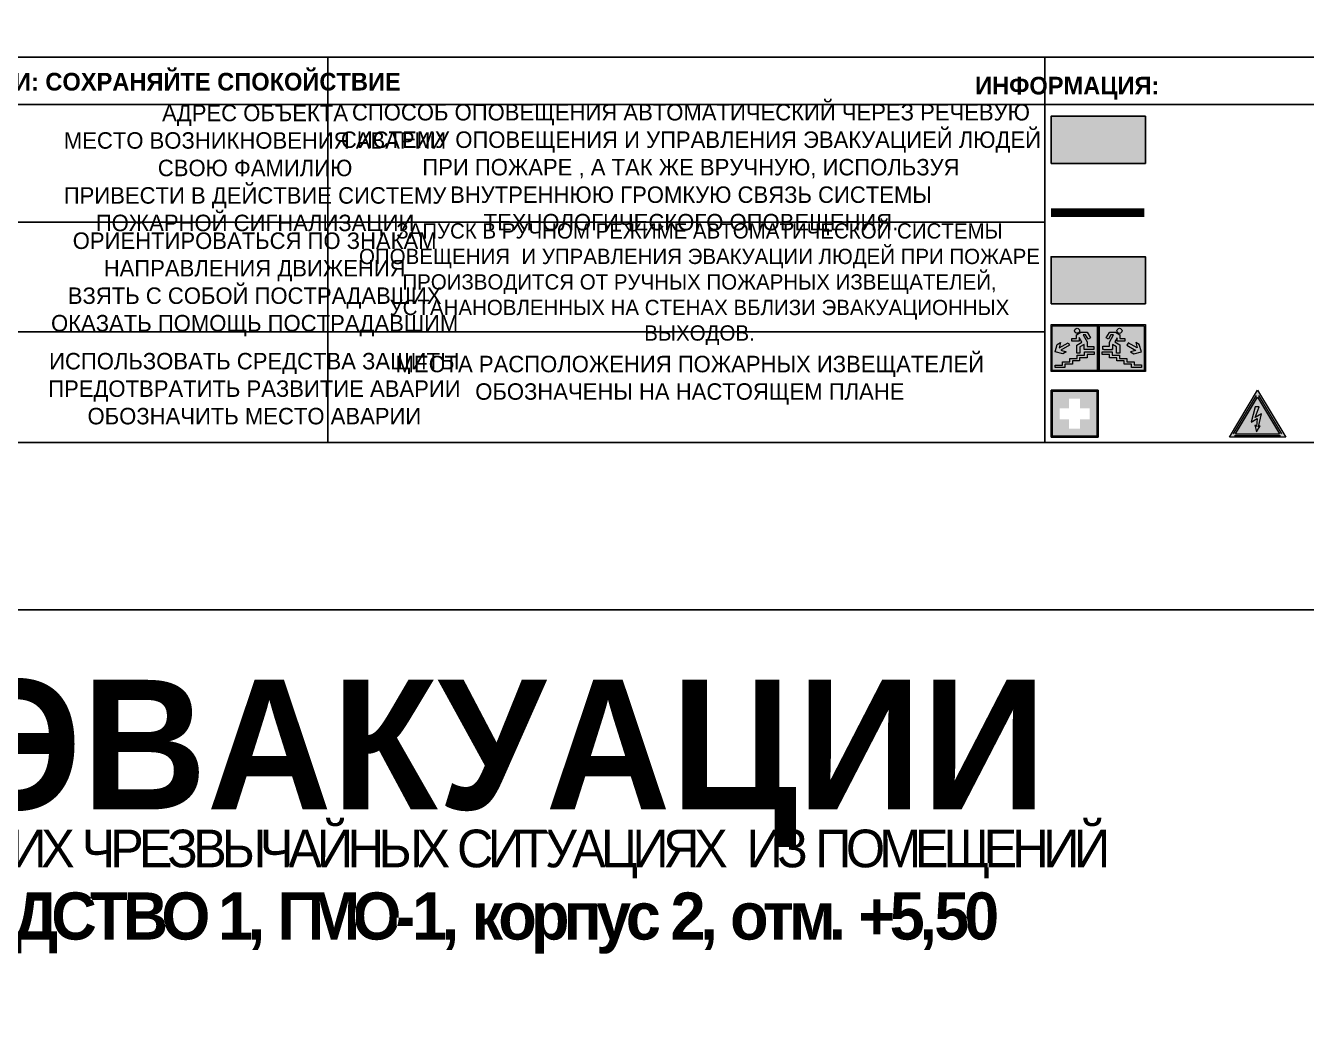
# Model space of a CAD drawing. Header units: millimetres. Extents: x 13810 to 67229, y 12374 to 21950.
# Drawn here: x 39020 to 39237.4, y 14875.9 to 15043.3 of the extents above; entities that cross this region are included whole.
import ezdxf

# ---------------------------------------------------------------- set-up
doc = ezdxf.new("R2010")
doc.units = ezdxf.units.MM
doc.layers.add('План_Штампы', color=7, linetype='Continuous')
doc.styles.add('обычный', font='arial.ttf')

# ---------------------------------------------------------------- blocks, each defined once
blk = doc.blocks.new('A$C3E6D3DDE')
at = {"lineweight": 5}
h = blk.add_hatch(color=40, dxfattribs=at)
h.paths.add_polyline_path([(24.1, 1.45), (16.46, -11.35), (31.74, -11.35)])
h.paths.add_polyline_path([(24.09, -0.46), (30.03, -10.41), (18.14, -10.41)], flags=16)
h.paths.add_polyline_path([(24.54, -3.08), (23.41, -6.02), (25.13, -5.01), (24.33, -8.5), (24.82, -8.27), (23.79, -9.86), (23.4, -8.04), (23.8, -8.43), (24.04, -6.29), (22.39, -7.25), (23.44, -3.08)], flags=0)
h = blk.add_hatch(color=256, dxfattribs=at)
h.paths.add_polyline_path([(24.37, 0.03, 0.567511), (23.82, 0.03), (17.59, -10.4, 0.582454), (17.86, -10.88), (30.32, -10.88, 0.582149), (30.6, -10.4)])
h.paths.add_polyline_path([(24.09, -0.46), (18.14, -10.41), (30.03, -10.41)], flags=16)
h.paths.add_polyline_path([(24.54, -3.08), (23.41, -6.02), (25.13, -5.01), (24.33, -8.5), (24.82, -8.27), (23.79, -9.86), (23.4, -8.04), (23.8, -8.43), (24.04, -6.29), (22.39, -7.25), (23.44, -3.08)], flags=0)
h = blk.add_hatch(color=40, dxfattribs=at)
h.paths.add_polyline_path([(24.09, -0.46), (18.14, -10.41), (30.03, -10.41)])
h.paths.add_polyline_path([(24.82, -8.27), (23.79, -9.86), (23.4, -8.04), (23.8, -8.43), (24.04, -6.29), (22.39, -7.25), (23.44, -3.08), (24.54, -3.08), (23.41, -6.02), (25.13, -5.01), (24.33, -8.5)], flags=16)
at = {"color": 40, "lineweight": 5}
for p, q in [((16.46, -11.35), (24.1, 1.45)), ((24.1, 1.45), (31.74, -11.35))]:
    blk.add_line(p, q, dxfattribs=at)
at = {"lineweight": 5}
for p, q in [((17.59, -10.4), (23.82, 0.03)), ((24.37, 0.03), (30.6, -10.4)), ((18.14, -10.41), (24.09, -0.46)), ((23.44, -3.08), (22.39, -7.25)), ((23.41, -6.02), (24.54, -3.08)), ((24.54, -3.08), (23.44, -3.08)), ((24.09, -0.46), (30.03, -10.41)), ((22.39, -7.25), (24.04, -6.29)), ((25.13, -5.01), (23.41, -6.02)), ((24.04, -6.29), (23.8, -8.43)), ((24.33, -8.5), (25.13, -5.01)), ((18.14, -10.41), (30.03, -10.41)), ((23.8, -8.43), (23.4, -8.04)), ((23.4, -8.04), (23.79, -9.86)), ((23.79, -9.86), (24.82, -8.27)), ((24.82, -8.27), (24.33, -8.5)), ((17.86, -10.88), (30.32, -10.88))]:
    blk.add_line(p, q, dxfattribs=at)
at = {"color": 50, "lineweight": 5}
blk.add_line((31.74, -11.35), (16.46, -11.35), dxfattribs=at)
blk = doc.blocks.new('A$C7B4425F7')
at = {"true_color": 0xffffff}
blk.add_hatch(color=7, dxfattribs=at).paths.add_polyline_path([(0, 0), (-16, 0), (-16, -8), (0, -8)])
h = blk.add_hatch(color=126)
h.paths.add_polyline_path([(-0.2, -0.2), (-15.8, -0.2), (-15.8, -7.8), (-0.2, -7.8)])
h.paths.add_polyline_path([(-11.76, -2.03), (-11.76, -3.66), (-11.17, -3.66, -0.568275), (-11.17, -6.18), (-12.58, -6.18), (-12.58, -2.03)], flags=16)
h.paths.add_polyline_path([(-13.33, -4.12, -0.495768), (-13.59, -6.18), (-15.03, -6.18), (-15.03, -2.03), (-13.59, -2.03, -0.487973)], flags=16)
h.paths.add_polyline_path([(-10.25, -2.03), (-9.48, -2.03), (-9.48, -6.18), (-10.25, -6.18)], flags=16)
h.paths.add_polyline_path([(-13.84, -3.69), (-14.24, -3.69), (-14.24, -3.03), (-13.9, -3.03, -0.692621)], flags=0)
h.paths.add_polyline_path([(-9.15, -2.03), (-8.4, -2.03), (-8.04, -3.07), (-7.68, -2.03), (-6.93, -2.03), (-7.64, -4.1), (-6.93, -6.18), (-7.68, -6.18), (-8.04, -5.14), (-8.4, -6.18), (-9.15, -6.18), (-8.44, -4.1)], flags=16)
h.paths.add_polyline_path([(-11.76, -4.46), (-11.42, -4.46, -0.692621), (-11.36, -5.12), (-11.76, -5.12)], flags=0)
h.paths.add_polyline_path([(-13.9, -5.2), (-14.24, -5.2), (-14.24, -4.55), (-13.84, -4.55, -0.708038)], flags=0)
edge = h.paths.add_edge_path(flags=16)
edge.add_ellipse((-5.51, -4.08), major_axis=(0, 2.05), ratio=0.586184, start_angle=0, end_angle=360)
edge = h.paths.add_edge_path(flags=0)
edge.add_ellipse((-5.51, -4.08), major_axis=(0, 1.14), ratio=0.454828, start_angle=0, end_angle=360)
h.paths.add_polyline_path([(-4.13, -4.96, 0.377264), (-3.48, -4.52, 0.0555), (-3.16, -2.03), (-1.66, -2.03), (-1.66, -4.96), (-0.96, -4.96), (-0.96, -7.01), (-1.75, -7.01), (-1.75, -6.18), (-3.3, -6.18), (-3.3, -7.02), (-4.13, -7.02)], flags=16)
h.paths.add_polyline_path([(-2.73, -2.91), (-2.28, -2.91), (-2.28, -4.96), (-3.05, -4.96, 0.079136)], flags=0)
at = {"color": 126}
blk.add_lwpolyline([(-16, -8), (0, -8), (0, 0), (-16, 0)], close=True, dxfattribs=at)
blk = doc.blocks.new('A$C18900ED3')
h = blk.add_hatch(color=126)
h.paths.add_polyline_path([(-0.18, -0.18), (-7.02, -0.18), (-7.02, -7.02), (-0.18, -7.02)])
h.paths.add_polyline_path([(-5.89, -4.46), (-5.89, -2.77), (-4.46, -2.77), (-4.46, -1.31), (-2.77, -1.31), (-2.77, -2.77), (-1.33, -2.77), (-1.33, -4.46), (-2.77, -4.46), (-2.77, -5.89), (-4.46, -5.89), (-4.46, -4.46)], flags=16)
at = {"color": 126}
for p, q in [((-7.2, 0), (-7.2, -7.2)), ((0, 0), (-7.2, 0)), ((0, -7.2), (0, 0)), ((-7.02, -7.02), (-7.02, -0.18)), ((-7.02, -0.18), (-0.18, -0.18)), ((-0.18, -0.18), (-0.18, -7.02)), ((-7.2, -7.2), (0, -7.2)), ((-0.18, -7.02), (-7.02, -7.02))]:
    blk.add_line(p, q, dxfattribs=at)
blk = doc.blocks.new('вниз 3')
at = {"lineweight": 0, "true_color": 0xffffff}
h = blk.add_hatch(color=7, dxfattribs=at)
h.dxf.hatch_style = 1
h.paths.add_polyline_path([(40997.5, -4475.69), (40997.25, -4475.28), (40995.76, -4476.15), (40995.97, -4475.23), (40995.39, -4475.56), (40995.05, -4476.83), (40996.33, -4477.17), (40996.91, -4476.83), (40996, -4476.55)], flags=0)
h.paths.add_polyline_path([(40999.81, -4473.95), (41000.22, -4473.95), (41000.64, -4474.67), (41001.03, -4474.43), (41000.46, -4473.49), (41000.42, -4473.49), (40999.43, -4473.49), (40998.68, -4473.92), (40998.68, -4474.57), (40997.88, -4474.57), (40997.88, -4475), (40999.14, -4475), (40999.14, -4474.43), (40999.14, -4474.38), (40999.59, -4475.15), (40998.72, -4475.67), (40998.72, -4477.06), (40999.24, -4477.06), (40999.24, -4475.96), (40999.95, -4475.56), (40999.95, -4476.43), (41001.61, -4476.43), (41001.61, -4475.88), (41000.47, -4475.88), (41000.47, -4475.12)], flags=0)
h.paths.add_polyline_path([(40999.2, -4473.24, 1), (40998.35, -4473.24, 1)], flags=0)
h.paths.add_polyline_path([(41000.46, -4477.26), (41001.69, -4477.26), (41001.69, -4476.84), (41000.03, -4476.84), (41000.03, -4477.39), (40998.78, -4477.39), (40998.78, -4477.95), (40997.53, -4477.95), (40997.53, -4478.5), (40996.29, -4478.5), (40996.29, -4479.06), (40995.05, -4479.06), (40995.05, -4479.48), (40995.29, -4479.48), (40996.72, -4479.48), (40996.72, -4478.92), (40997.97, -4478.92), (40997.97, -4478.36), (40999.2, -4478.36), (40999.2, -4477.81), (41000.46, -4477.81)], flags=0)
h.paths.add_polyline_path([(41002.37, -4472.17), (40994.37, -4472.17), (40994.37, -4480.17), (41002.37, -4480.17)])
h.paths.add_polyline_path([(41002.16, -4479.96), (40994.57, -4479.96), (40994.57, -4472.37), (41002.16, -4472.37)], flags=16)
h.paths.add_polyline_path([(41001.61, -4475.88), (41001.61, -4476.43), (40999.95, -4476.43), (40999.95, -4475.56), (40999.24, -4475.96), (40999.24, -4477.06), (40998.72, -4477.06), (40998.72, -4475.67), (40999.59, -4475.15), (40999.14, -4474.38), (40999.14, -4474.43), (40999.14, -4475), (40997.88, -4475), (40997.88, -4474.57), (40998.68, -4474.57), (40998.68, -4473.92), (40999.43, -4473.49), (41000.42, -4473.49), (41000.46, -4473.49), (41001.03, -4474.43), (41000.64, -4474.67), (41000.22, -4473.95), (40999.81, -4473.95), (41000.47, -4475.12), (41000.47, -4475.88)], flags=0)
h.paths.add_polyline_path([(41001.69, -4476.84), (41001.69, -4477.26), (41000.46, -4477.26), (41000.46, -4477.81), (40999.2, -4477.81), (40999.2, -4478.36), (40997.97, -4478.36), (40997.97, -4478.92), (40996.72, -4478.92), (40996.72, -4479.48), (40995.05, -4479.48), (40995.05, -4479.06), (40996.29, -4479.06), (40996.29, -4478.5), (40997.53, -4478.5), (40997.53, -4477.95), (40998.78, -4477.95), (40998.78, -4477.39), (41000.03, -4477.39), (41000.03, -4476.84)], flags=0)
h.paths.add_polyline_path([(40998.35, -4473.24, -1), (40999.2, -4473.24, -1)], flags=0)
h.paths.add_polyline_path([(40997.5, -4475.69), (40996, -4476.55), (40996.91, -4476.83), (40996.33, -4477.17), (40995.05, -4476.83), (40995.39, -4475.56), (40995.97, -4475.23), (40995.76, -4476.15), (40997.25, -4475.28)], flags=0)
at = {"lineweight": 0}
h = blk.add_hatch(color=126, dxfattribs=at)
h.dxf.hatch_style = 1
h.paths.add_polyline_path([(41002.16, -4472.37), (40994.57, -4472.37), (40994.57, -4479.96), (41002.16, -4479.96)])
h.paths.add_polyline_path([(40995.97, -4475.23), (40995.76, -4476.15), (40997.25, -4475.28), (40997.5, -4475.69), (40996, -4476.55), (40996.91, -4476.83), (40996.33, -4477.17), (40995.05, -4476.83), (40995.39, -4475.56)], flags=16)
h.paths.add_polyline_path([(40997.88, -4474.57), (40998.68, -4474.57), (40998.68, -4473.92), (40999.43, -4473.49), (41000.42, -4473.49), (41000.46, -4473.49), (41001.03, -4474.43), (41000.64, -4474.67), (41000.22, -4473.95), (40999.81, -4473.95), (41000.47, -4475.12), (41000.47, -4475.88), (41001.61, -4475.88), (41001.61, -4476.43), (40999.95, -4476.43), (40999.95, -4475.56), (40999.24, -4475.96), (40999.24, -4477.06), (40998.72, -4477.06), (40998.72, -4475.67), (40999.59, -4475.15), (40999.14, -4474.38), (40999.14, -4474.43), (40999.14, -4475), (40997.88, -4475)], flags=16)
h.paths.add_polyline_path([(40998.35, -4473.24, -1), (40999.2, -4473.24, -1)], flags=16)
h.paths.add_polyline_path([(40997.53, -4477.95), (40998.78, -4477.95), (40998.78, -4477.39), (41000.03, -4477.39), (41000.03, -4476.84), (41001.69, -4476.84), (41001.69, -4477.26), (41000.46, -4477.26), (41000.46, -4477.81), (40999.2, -4477.81), (40999.2, -4478.36), (40997.97, -4478.36), (40997.97, -4478.92), (40996.72, -4478.92), (40996.72, -4479.48), (40995.05, -4479.48), (40995.05, -4479.06), (40996.29, -4479.06), (40996.29, -4478.5), (40997.53, -4478.5)], flags=16)
at = {"lineweight": 0, "true_color": 0xffffff}
h = blk.add_hatch(color=7, dxfattribs=at)
h.dxf.hatch_style = 1
h.paths.add_polyline_path([(40999.2, -4473.24, 1), (40998.35, -4473.24, 1)])
h.paths.add_polyline_path([(40999.81, -4473.95), (41000.22, -4473.95), (41000.64, -4474.67), (41001.03, -4474.43), (41000.46, -4473.49), (41000.42, -4473.49), (40999.43, -4473.49), (40998.68, -4473.92), (40998.68, -4474.57), (40997.88, -4474.57), (40997.88, -4475), (40999.14, -4475), (40999.14, -4474.43), (40999.14, -4474.38), (40999.59, -4475.15), (40998.72, -4475.67), (40998.72, -4477.06), (40999.24, -4477.06), (40999.24, -4475.96), (40999.95, -4475.56), (40999.95, -4476.43), (41001.61, -4476.43), (41001.61, -4475.88), (41000.47, -4475.88), (41000.47, -4475.12)])
h.paths.add_polyline_path([(40999.2, -4477.81), (41000.46, -4477.81), (41000.46, -4477.26), (41001.69, -4477.26), (41001.69, -4476.84), (41000.03, -4476.84), (41000.03, -4477.39), (40998.78, -4477.39), (40998.78, -4477.95), (40997.53, -4477.95), (40997.53, -4478.5), (40996.29, -4478.5), (40996.29, -4479.06), (40995.05, -4479.06), (40995.05, -4479.48), (40995.29, -4479.48), (40996.72, -4479.48), (40996.72, -4478.92), (40997.97, -4478.92), (40997.97, -4478.36), (40999.2, -4478.36)])
h.paths.add_polyline_path([(40997.5, -4475.69), (40997.25, -4475.28), (40995.76, -4476.15), (40995.97, -4475.23), (40995.39, -4475.56), (40995.05, -4476.83), (40996.33, -4477.17), (40996.91, -4476.83), (40996, -4476.55)])
at = {"color": 126, "lineweight": 0}
for points in [[(40994.37, -4472.17), (41002.37, -4472.17), (41002.37, -4480.17), (40994.37, -4480.17)], [(40994.57, -4472.37), (41002.16, -4472.37), (41002.16, -4479.96), (40994.57, -4479.96)]]:
    blk.add_lwpolyline(points, close=True, dxfattribs=at)
for points in [[(40999.14, -4474.43), (40999.14, -4475), (40997.88, -4475), (40997.88, -4474.57), (40998.68, -4474.57), (40998.68, -4473.92), (40999.43, -4473.49), (41000.42, -4473.49), (41000.46, -4473.49), (41001.03, -4474.43), (41000.64, -4474.67), (41000.22, -4473.95), (40999.81, -4473.95), (41000.47, -4475.12), (41000.47, -4475.88), (41001.61, -4475.88), (41001.61, -4476.43), (40999.95, -4476.43), (40999.95, -4475.56), (40999.24, -4475.96), (40999.24, -4477.06), (40998.72, -4477.06), (40998.72, -4475.67), (40999.59, -4475.15), (40999.14, -4474.38), (40999.14, -4474.43)], [(40995.05, -4476.83), (40995.39, -4475.56), (40995.97, -4475.23), (40995.76, -4476.15), (40997.25, -4475.28), (40997.5, -4475.69), (40996, -4476.55), (40996.91, -4476.83), (40996.33, -4477.17), (40995.05, -4476.83)], [(40995.29, -4479.48), (40995.05, -4479.48), (40995.05, -4479.06), (40996.29, -4479.06), (40996.29, -4478.5), (40997.53, -4478.5), (40997.53, -4477.95), (40998.78, -4477.95), (40998.78, -4477.39), (41000.03, -4477.39), (41000.03, -4476.84), (41001.69, -4476.84), (41001.69, -4477.26), (41000.46, -4477.26), (41000.46, -4477.81), (40999.2, -4477.81), (40999.2, -4478.36), (40997.97, -4478.36), (40997.97, -4478.92), (40996.72, -4478.92), (40996.72, -4479.48), (40995.05, -4479.48)]]:
    blk.add_lwpolyline(points, dxfattribs=at)
blk.add_circle((40998.77, -4473.24), 0.426, dxfattribs=at)
blk = doc.blocks.new('A$C32E8229D')
at = {"true_color": 0xffffff}
blk.add_hatch(color=7, dxfattribs=at).paths.add_polyline_path([(0, 0), (0, -8), (16, -8), (16, 0)])
h = blk.add_hatch(color=126)
h.paths.add_polyline_path([(0.2, -0.2), (15.8, -0.2), (15.8, -7.8), (0.2, -7.8)])
h.paths.add_polyline_path([(13.49, -2.05), (12.08, -2.05), (11.37, -2.63, 0.162397), (11.29, -2.84), (11.29, -3.63), (10.35, -3.63), (10.35, -4.05), (11.68, -4.05), (11.68, -3.48), (12.26, -4.28), (11.29, -5.1), (11.29, -6.78), (11.85, -6.78), (11.85, -5.44), (12.8, -4.64), (12.8, -5.94), (14.46, -5.94), (14.46, -5.39), (13.45, -5.39), (13.45, -3.97), (12.46, -2.59), (13.15, -2.59), (13.69, -3.34), (14.18, -3)], flags=16)
h.paths.add_polyline_path([(10.74, -1.82, 1), (11.8, -1.82, 1)], flags=16)
h.paths.add_polyline_path([(9.39, -3.59), (5.99, -3.59), (6.56, -3.03), (5.91, -3.03), (5.1, -3.83), (5.91, -4.64), (6.56, -4.64), (5.99, -4.09), (9.39, -4.09)], flags=16)
h.paths.add_polyline_path([(4.29, -1.08), (1.72, -1.08), (1.72, -6.6), (4.29, -6.6)], flags=16)
at = {"color": 126}
blk.add_lwpolyline([(16, -8), (0, -8), (0, 0), (16, 0)], close=True, dxfattribs=at)
blk = doc.blocks.new('вниз')
at = {"lineweight": 0, "true_color": 0xffffff}
h = blk.add_hatch(color=7, dxfattribs=at)
h.dxf.hatch_style = 1
h.paths.add_polyline_path([(40994.51, -4472.22), (40986.51, -4472.22), (40986.51, -4480.22), (40994.51, -4480.22)])
h.paths.add_polyline_path([(40994.31, -4472.42), (40994.31, -4480.01), (40986.71, -4480.01), (40986.71, -4472.42)], flags=16)
h.paths.add_polyline_path([(40988.43, -4473.53), (40989.43, -4473.53), (40990.19, -4473.96), (40990.19, -4474.6), (40991, -4474.6), (40991, -4475.06), (40989.73, -4475.06), (40989.73, -4474.46), (40989.3, -4475.18), (40990.17, -4475.7), (40990.17, -4477.11), (40989.63, -4477.11), (40989.63, -4476.01), (40988.94, -4475.59), (40988.94, -4476.46), (40988.94, -4476.46), (40987.47, -4476.46), (40987.26, -4476.46), (40987.26, -4475.92), (40988.4, -4475.92), (40988.4, -4475.2), (40989.1, -4473.99), (40988.66, -4473.99), (40988.24, -4474.7), (40987.86, -4474.47), (40988.41, -4473.56)], flags=0)
h.paths.add_polyline_path([(40990.55, -4473.29, -1), (40989.69, -4473.29, -1)], flags=0)
h.paths.add_polyline_path([(40988.85, -4476.89), (40988.85, -4477.43), (40990.1, -4477.43), (40990.1, -4477.99), (40991.34, -4477.99), (40991.34, -4478.54), (40992.59, -4478.54), (40992.59, -4479.09), (40993.83, -4479.09), (40993.83, -4479.52), (40992.17, -4479.52), (40992.17, -4478.97), (40990.91, -4478.97), (40990.91, -4478.41), (40989.68, -4478.41), (40989.68, -4477.86), (40988.43, -4477.86), (40988.43, -4477.31), (40987.6, -4477.31), (40987.18, -4477.31), (40987.18, -4476.89)], flags=0)
h.paths.add_polyline_path([(40991.61, -4475.33), (40993.12, -4476.2), (40992.9, -4475.27), (40993.48, -4475.6), (40993.83, -4476.88), (40992.56, -4477.22), (40991.97, -4476.88), (40992.9, -4476.61), (40991.38, -4475.74), (40991.58, -4475.39)], flags=0)
h.paths.add_polyline_path([(40990.19, -4473.96), (40989.43, -4473.53), (40988.43, -4473.53), (40988.41, -4473.56), (40987.86, -4474.47), (40988.24, -4474.7), (40988.66, -4473.99), (40989.1, -4473.99), (40988.4, -4475.2), (40988.4, -4475.92), (40987.26, -4475.92), (40987.26, -4476.46), (40987.47, -4476.46), (40988.94, -4476.46), (40988.94, -4476.27), (40988.94, -4475.59), (40989.63, -4476.01), (40989.63, -4477.11), (40990.17, -4477.11), (40990.17, -4475.7), (40989.3, -4475.18), (40989.73, -4474.46), (40989.73, -4475.06), (40991, -4475.06), (40991, -4474.6), (40990.19, -4474.6)], flags=0)
h.paths.add_polyline_path([(40990.55, -4473.29, 1), (40989.69, -4473.29, 1)], flags=0)
h.paths.add_polyline_path([(40991.61, -4475.33), (40991.58, -4475.39), (40991.38, -4475.74), (40992.9, -4476.61), (40991.97, -4476.88), (40992.56, -4477.22), (40993.83, -4476.88), (40993.48, -4475.6), (40992.9, -4475.27), (40993.12, -4476.2)], flags=0)
h.paths.add_polyline_path([(40990.1, -4477.43), (40988.85, -4477.43), (40988.85, -4476.89), (40987.18, -4476.89), (40987.18, -4477.31), (40987.6, -4477.31), (40988.43, -4477.31), (40988.43, -4477.86), (40989.68, -4477.86), (40989.68, -4478.41), (40990.91, -4478.41), (40990.91, -4478.97), (40992.17, -4478.97), (40992.17, -4479.52), (40993.83, -4479.52), (40993.83, -4479.09), (40992.59, -4479.09), (40992.59, -4478.54), (40991.34, -4478.54), (40991.34, -4477.99), (40990.1, -4477.99)], flags=0)
at = {"lineweight": 0}
h = blk.add_hatch(color=126, dxfattribs=at)
h.dxf.hatch_style = 1
h.paths.add_polyline_path([(40994.31, -4472.42), (40986.71, -4472.42), (40986.71, -4480.01), (40994.31, -4480.01)])
h.paths.add_polyline_path([(40988.43, -4473.53), (40989.43, -4473.53), (40990.19, -4473.96), (40990.19, -4474.6), (40991, -4474.6), (40991, -4475.06), (40989.73, -4475.06), (40989.73, -4474.46), (40989.3, -4475.18), (40990.17, -4475.7), (40990.17, -4477.11), (40989.63, -4477.11), (40989.63, -4476.01), (40988.94, -4475.59), (40988.94, -4476.46), (40988.94, -4476.46), (40987.47, -4476.46), (40987.26, -4476.46), (40987.26, -4475.92), (40988.4, -4475.92), (40988.4, -4475.2), (40989.1, -4473.99), (40988.66, -4473.99), (40988.24, -4474.7), (40987.86, -4474.47), (40988.41, -4473.56)], flags=16)
h.paths.add_polyline_path([(40990.55, -4473.29, -1), (40989.69, -4473.29, -1)], flags=16)
h.paths.add_polyline_path([(40988.85, -4476.89), (40988.85, -4477.43), (40990.1, -4477.43), (40990.1, -4477.99), (40991.34, -4477.99), (40991.34, -4478.54), (40992.59, -4478.54), (40992.59, -4479.09), (40993.83, -4479.09), (40993.83, -4479.52), (40992.17, -4479.52), (40992.17, -4478.97), (40990.91, -4478.97), (40990.91, -4478.41), (40989.68, -4478.41), (40989.68, -4477.86), (40988.43, -4477.86), (40988.43, -4477.31), (40987.6, -4477.31), (40987.18, -4477.31), (40987.18, -4476.89)], flags=16)
h.paths.add_polyline_path([(40991.61, -4475.33), (40993.12, -4476.2), (40992.9, -4475.27), (40993.48, -4475.6), (40993.83, -4476.88), (40992.56, -4477.22), (40991.97, -4476.88), (40992.9, -4476.61), (40991.38, -4475.74), (40991.58, -4475.39)], flags=16)
at = {"lineweight": 0, "true_color": 0xffffff}
h = blk.add_hatch(color=7, dxfattribs=at)
h.dxf.hatch_style = 1
h.paths.add_polyline_path([(40989.73, -4474.46), (40989.73, -4475.06), (40991, -4475.06), (40991, -4474.6), (40990.19, -4474.6), (40990.19, -4473.96), (40989.43, -4473.53), (40988.43, -4473.53), (40988.41, -4473.56), (40987.86, -4474.47), (40988.24, -4474.7), (40988.66, -4473.99), (40989.1, -4473.99), (40988.4, -4475.2), (40988.4, -4475.92), (40987.26, -4475.92), (40987.26, -4476.46), (40987.47, -4476.46), (40988.94, -4476.46), (40988.94, -4475.59), (40989.63, -4476.01), (40989.63, -4477.11), (40990.17, -4477.11), (40990.17, -4475.7), (40989.3, -4475.18)])
h.paths.add_polyline_path([(40989.69, -4473.29, 1), (40990.55, -4473.29, 1)])
h.paths.add_polyline_path([(40991.61, -4475.33), (40991.58, -4475.39), (40991.38, -4475.74), (40992.9, -4476.61), (40991.97, -4476.88), (40992.56, -4477.22), (40993.83, -4476.88), (40993.48, -4475.6), (40992.9, -4475.27), (40993.12, -4476.2)])
h.paths.add_polyline_path([(40990.1, -4477.43), (40988.85, -4477.43), (40988.85, -4476.89), (40987.18, -4476.89), (40987.18, -4477.31), (40987.6, -4477.31), (40988.43, -4477.31), (40988.43, -4477.86), (40989.68, -4477.86), (40989.68, -4478.41), (40990.91, -4478.41), (40990.91, -4478.97), (40992.17, -4478.97), (40992.17, -4479.52), (40993.83, -4479.52), (40993.83, -4479.09), (40992.59, -4479.09), (40992.59, -4478.54), (40991.34, -4478.54), (40991.34, -4477.99), (40990.1, -4477.99)])
at = {"color": 126, "lineweight": 0}
for points in [[(40986.51, -4472.22), (40994.51, -4472.22), (40994.51, -4480.22), (40986.51, -4480.22)], [(40986.71, -4472.42), (40994.31, -4472.42), (40994.31, -4480.01), (40986.71, -4480.01)]]:
    blk.add_lwpolyline(points, close=True, dxfattribs=at)
for points in [[(40987.47, -4476.46), (40987.26, -4476.46), (40987.26, -4475.92), (40988.4, -4475.92), (40988.4, -4475.2), (40989.1, -4473.99), (40988.66, -4473.99), (40988.24, -4474.7), (40987.86, -4474.47), (40988.41, -4473.56), (40988.43, -4473.53), (40989.43, -4473.53), (40990.19, -4473.96), (40990.19, -4474.6), (40991, -4474.6), (40991, -4475.06), (40989.73, -4475.06), (40989.73, -4474.46), (40989.3, -4475.18), (40990.17, -4475.7), (40990.17, -4477.11), (40989.63, -4477.11), (40989.63, -4476.01), (40988.94, -4475.59), (40988.94, -4476.46)], [(40987.6, -4477.31), (40987.18, -4477.31), (40987.18, -4476.89), (40988.85, -4476.89), (40988.85, -4477.43), (40990.1, -4477.43), (40990.1, -4477.99), (40991.34, -4477.99), (40991.34, -4478.54), (40992.59, -4478.54), (40992.59, -4479.09), (40993.83, -4479.09), (40993.83, -4479.52), (40992.17, -4479.52), (40992.17, -4478.97), (40990.91, -4478.97), (40990.91, -4478.41), (40989.68, -4478.41), (40989.68, -4477.86), (40988.43, -4477.86), (40988.43, -4477.31), (40987.6, -4477.31)], [(40987.47, -4476.46), (40988.94, -4476.46), (40988.94, -4476.27)], [(40991.58, -4475.39), (40991.38, -4475.74), (40992.9, -4476.61), (40991.97, -4476.88), (40992.56, -4477.22), (40993.83, -4476.88), (40993.48, -4475.6), (40992.9, -4475.27), (40993.12, -4476.2), (40991.61, -4475.33), (40991.58, -4475.39)]]:
    blk.add_lwpolyline(points, dxfattribs=at)
blk.add_circle((40990.12, -4473.29), 0.432, dxfattribs=at)

msp = doc.modelspace()

# ---------------------------------------------------------------- linework, layer by layer
at = {"color": 126, "lineweight": 0, "true_color": 0x008754}
for points in [[(38762.27, 15339.05), (39362.27, 15339.05), (39362.27, 14944.05), (38762.27, 14944.05)], [(38762.27, 15339.05), (39362.27, 15339.05), (39362.27, 14944.05), (38762.27, 14944.05)], [(38762.27, 15339.05), (39362.27, 15339.05), (39362.27, 14944.05), (38762.27, 14944.05)], [(38762.27, 15339.05), (39362.27, 15339.05), (39362.27, 14944.05), (38762.27, 14944.05)], [(38762.27, 14944.05), (39362.27, 14944.05), (39362.27, 14549.05), (38762.27, 14549.05)], [(38762.27, 14944.05), (39362.27, 14944.05), (39362.27, 14549.05), (38762.27, 14549.05)], [(38762.27, 14944.05), (39362.27, 14944.05), (39362.27, 14549.05), (38762.27, 14549.05)], [(38762.27, 14944.05), (39362.27, 14944.05), (39362.27, 14549.05), (38762.27, 14549.05)]]:
    msp.add_lwpolyline(points, close=True, dxfattribs=at)
for points in [[(38927.52, 15029.85), (39071.29, 15029.85), (39071.29, 15037.9), (38927.52, 15037.9)], [(39071.29, 15037.9), (39193.01, 15037.9), (39193.01, 14972.45), (39071.29, 14972.45)], [(39071.29, 15037.9), (39193.01, 15037.9), (39193.01, 15029.85), (39071.29, 15029.85)], [(39193.01, 15029.85), (39336.77, 15029.85), (39336.77, 15037.9), (39193.01, 15037.9)], [(38927.52, 15029.85), (39071.29, 15029.85), (39071.29, 14972.45), (38927.52, 14972.45)], [(39071.29, 15029.85), (39193.01, 15029.85), (39193.01, 15009.85), (39071.29, 15009.85)], [(39193.01, 15029.85), (39336.77, 15029.85), (39336.77, 14972.45), (39193.01, 14972.45)], [(39193.01, 15009.85), (39071.29, 15009.85), (39071.29, 14991.28), (39193.01, 14991.28)]]:
    msp.add_lwpolyline(points, close=True)
at = {"lineweight": 0}
msp.add_lwpolyline([(39231.85, 15037.9), (39211.29, 15037.9)], dxfattribs=at)
at = {"color": 126, "lineweight": 80, "true_color": 0x008754, "const_width": 1.5}
msp.add_lwpolyline([(39209.86, 15011.48), (39194.06, 15011.48)], dxfattribs=at)
for points in [[(38985.94, 15009.85), (38927.52, 15009.85), (39071.29, 15009.85)], [(38985.94, 14991.28), (38927.52, 14991.28), (39071.29, 14991.28)]]:
    msp.add_lwpolyline(points)

# ---------------------------------------------------------------- block references
at = {"color": 126, "true_color": 0x008754}
for name, p in [('вниз 3', (-1800.31, 19464.67)), ('вниз', (-1784.45, 19464.72))]:
    msp.add_blockref(name, p, dxfattribs=at)
for name, p, xscale, yscale, zscale in [('A$C18900ED3', (39202.06, 14981.36), 1.111111111007631, 1.111111111007631, 1.111111111007631), ('A$C3E6D3DDE', (39214.04, 14980.45), 0.625, 0.625, 0.625)]:
    msp.add_blockref(name, p, dxfattribs=dict(xscale=xscale, yscale=yscale, zscale=zscale))
at = {"layer": 'План_Штампы'}
msp.add_blockref('A$C7B4425F7', (39210.06, 15027.85), dxfattribs=at)
at = {"layer": 'План_Штампы', "color": 126, "true_color": 0x008754, "xscale": -1}
msp.add_blockref('A$C32E8229D', (39210.06, 15004.01), dxfattribs=at)

# ---------------------------------------------------------------- texts
at = {"lineweight": 0, "style": 'обычный'}
for s, insert, char_height, width, attachment_point in [('{\\fProxima Nova Rg|b1|i0|c204|p2;ДЕЙСТВИЯ ПРИ АВАРИИ: СОХРАНЯЙТЕ СПОКОЙСТВИЕ\\H1.6644x; }', (39027.13, 15033.3), 3, 175.1736, 5), ('{\\fProxima Nova Rg|b1|i0|c204|p2;ИНФОРМАЦИЯ:\\H1.1997x; }', (39196.8, 15032.63), 3, 175.1736, 5), ('\\pi-8.4,l8.4,t8.4;{\\fProxima Nova Rg|b0|i0|c204|p2;АДРЕС ОБЪЕКТА\\PМЕСТО ВОЗНИКНОВЕНИЯ АВАРИИ\\PСВОЮ ФАМИЛИЮ\\PПРИВЕСТИ В ДЕЙСТВИЕ СИСТЕМУ \\PПОЖАРНОЙ СИГНАЛИЗАЦИИ}', (39058.91, 15018.68), 2.8, 126.6484, 5), ('{\\fProxima Nova Rg|b0|i0|c204|p2;СПОСОБ ОПОВЕЩЕНИЯ АВТОМАТИЧЕСКИЙ ЧЕРЕЗ РЕЧЕВУЮ СИСТЕМУ ОПОВЕЩЕНИЯ И УПРАВЛЕНИЯ ЭВАКУАЦИЕЙ ЛЮДЕЙ ПРИ ПОЖАРЕ , А ТАК ЖЕ ВРУЧНУЮ, ИСПОЛЬЗУЯ ВНУТРЕННЮЮ ГРОМКУЮ СВЯЗЬ СИСТЕМЫ ТЕХНОЛОГИЧЕСКОГО ОПОВЕЩЕНИЯ.}', (39132.91, 15018.81), 2.8, 118.5618, 5), ('{\\fProxima Nova Rg|b0|i0|c204|p2;\\P\\pt7.8;ЗАПУСК В РУЧНОМ РЕЖИМЕ АВТОМАТИЧЕСКОЙ СИСТЕМЫ ОПОВЕЩЕНИЯ  И УПРАВЛЕНИЯ ЭВАКУАЦИИ ЛЮДЕЙ ПРИ ПОЖАРЕ ПРОИЗВОДИТСЯ ОТ РУЧНЫХ ПОЖАРНЫХ ИЗВЕЩАТЕЛЕЙ, УСТАНАНОВЛЕННЫХ НА СТЕНАХ ВБЛИЗИ ЭВАКУАЦИОННЫХ ВЫХОДОВ. }', (39134.36, 15001.52), 2.6, 121.7868, 5), ('\\pi-8.4,l8.4,t8.4;{\\fProxima Nova Rg|b0|i0|c204|p2;ОРИЕНТИРОВАТЬСЯ ПО ЗНАКАМ \\PНАПРАВЛЕНИЯ ДВИЖЕНИЯ\\PВЗЯТЬ С СОБОЙ ПОСТРАДАВШИХ\\PОКАЗАТЬ ПОМОЩЬ ПОСТРАДАВШИМ}', (39058.84, 14999.32), 2.8, 126.6484, 5), ('\\pi-8.4,l8.4,t8.4;{\\fProxima Nova Rg|b0|i0|c204|p2;ИСПОЛЬЗОВАТЬ СРЕДСТВА ЗАЩИТЫ \\PПРЕДОТВРАТИТЬ РАЗВИТИЕ АВАРИИ\\PОБОЗНАЧИТЬ МЕСТО АВАРИИ}', (39058.79, 14981.59), 2.8, 126.6484, 5), ('\\pt8.4;{\\fProxima Nova Rg|b0|i0|c204|p2;\\PМЕСТА РАСПОЛОЖЕНИЯ ПОЖАРНЫХ ИЗВЕЩАТЕЛЕЙ ОБОЗНАЧЕНЫ НА НАСТОЯЩЕМ ПЛАНЕ}', (39132.72, 14985.38), 2.8, 118.5618, 5), ('{\\fProxima Nova Rg|b1|i0|c204|p2;ПЛАН ЭВАКУАЦИИ}', (38916.08, 14932.16), 22, 493.8901, 1)]:
    msp.add_mtext(s, dxfattribs=dict(at, insert=insert, char_height=char_height, width=width, attachment_point=attachment_point))
at = {"color": 0, "lineweight": 0, "insert": (39065.7, 14906.85), "char_height": 8, "width": 449.2158, "attachment_point": 5, "style": 'обычный'}
msp.add_mtext('{\\fArial Black|b1|i0|c204|p34;\\H2x;\\T0.85;  \\fArial Narrow|b0|i0|c204|p34;\\H0.8x;\\W0.9;\\P\\fProxima Nova Rg|b0|i0|c204|p2;\\H0.5x;\\W1;\\C256;ПРИ ПОЖАРЕ  ИЛИ ДРУГИХ ЧРЕЗВЫЧАЙНЫХ СИТУАЦИЯХ  ИЗ ПОМЕЩЕНИЙ \\fProxima Nova Rg|b1|i0|c204|p2;\\H1.25x;\\PЦЭН: ПРОИЗВОДСТВО 1, ГМО-1, корпус 2, отм. +5,50}', dxfattribs=at)

doc.saveas('drawing.dxf')
